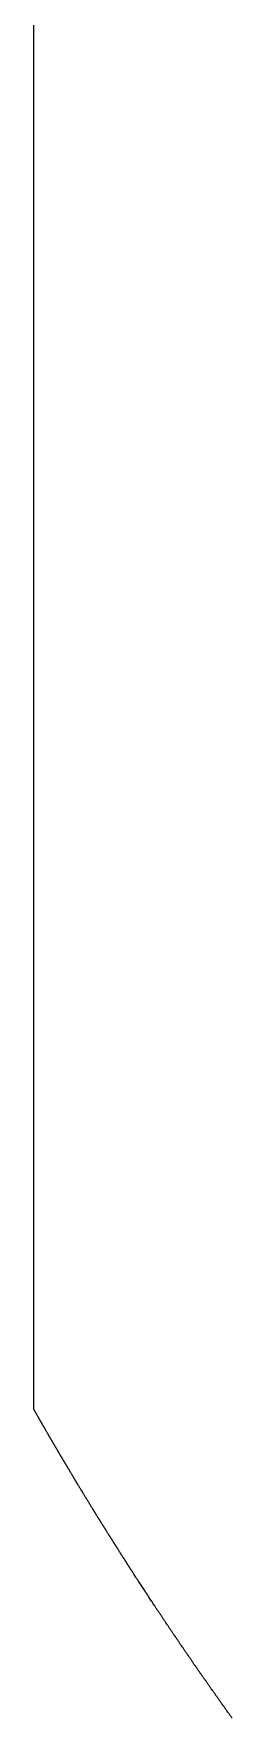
# Model space of a CAD drawing. Header units: millimetres. Extents: x 0 to 2438, y 0 to 1219.
# Drawn here: x 915.91 to 917.3, y 148.73 to 160.54 of the extents above; entities that cross this region are included whole.
import ezdxf

# ---------------------------------------------------------------- set-up
doc = ezdxf.new("R2010")
doc.units = ezdxf.units.MM
doc.layers.add('TEST_CUT_FIRST', color=1, linetype='Continuous')

msp = doc.modelspace()

# ---------------------------------------------------------------- linework, layer by layer
at = {"layer": 'TEST_CUT_FIRST'}
msp.add_lwpolyline([(917.298, 148.729), (917.295, 148.733), (917.292, 148.738), (917.289, 148.742), (917.286, 148.747), (917.282, 148.751), (917.279, 148.756), (917.276, 148.76), (917.273, 148.764), (917.27, 148.769), (917.267, 148.773), (917.263, 148.778), (917.26, 148.782), (917.257, 148.787), (917.254, 148.791), (917.251, 148.796), (917.247, 148.8), (917.244, 148.805), (917.241, 148.809), (917.238, 148.814), (917.235, 148.818), (917.232, 148.822), (917.228, 148.827), (917.225, 148.831), (917.222, 148.836), (917.219, 148.84), (917.216, 148.845), (917.212, 148.849), (917.209, 148.854), (917.206, 148.858), (917.203, 148.863), (917.2, 148.867), (917.197, 148.872), (917.193, 148.876), (917.19, 148.881), (917.187, 148.885), (917.184, 148.889), (917.181, 148.894), (917.178, 148.898), (917.175, 148.903), (917.171, 148.907), (917.168, 148.912), (917.165, 148.916), (917.162, 148.921), (917.159, 148.925), (917.156, 148.93), (917.152, 148.934), (917.149, 148.939), (917.146, 148.943), (917.143, 148.948), (917.14, 148.952), (917.137, 148.957), (917.134, 148.961), (917.13, 148.966), (917.127, 148.97), (917.124, 148.975), (917.121, 148.979), (917.118, 148.984), (917.115, 148.988), (917.112, 148.993), (917.108, 148.997), (917.105, 149.001), (917.102, 149.006), (917.099, 149.01), (917.096, 149.015), (917.093, 149.019), (917.09, 149.024), (917.086, 149.028), (917.083, 149.033), (917.08, 149.037), (917.077, 149.042), (917.074, 149.046), (917.071, 149.051), (917.068, 149.055), (917.065, 149.06), (917.061, 149.064), (917.058, 149.069), (917.055, 149.073), (917.052, 149.078), (917.049, 149.082), (917.046, 149.087), (917.043, 149.091), (917.04, 149.096), (917.037, 149.1), (917.033, 149.105), (917.03, 149.109), (917.027, 149.114), (917.024, 149.118), (917.021, 149.123), (917.018, 149.127), (917.015, 149.132), (917.012, 149.136), (917.009, 149.141), (917.005, 149.146), (917.002, 149.15), (916.999, 149.155), (916.996, 149.159), (916.993, 149.164), (916.99, 149.168), (916.987, 149.173), (916.984, 149.177), (916.981, 149.182), (916.977, 149.186), (916.974, 149.191), (916.971, 149.195), (916.968, 149.2), (916.965, 149.204), (916.962, 149.209), (916.959, 149.213), (916.956, 149.218), (916.953, 149.222), (916.95, 149.227), (916.947, 149.231), (916.943, 149.236), (916.94, 149.24), (916.937, 149.245), (916.934, 149.249), (916.931, 149.254), (916.928, 149.259), (916.925, 149.263), (916.922, 149.268), (916.919, 149.272), (916.916, 149.277), (916.913, 149.281), (916.91, 149.286), (916.907, 149.29), (916.903, 149.295), (916.9, 149.299), (916.897, 149.304), (916.894, 149.308), (916.891, 149.313), (916.888, 149.317), (916.885, 149.322), (916.882, 149.327), (916.879, 149.331), (916.876, 149.336), (916.873, 149.34), (916.87, 149.345), (916.867, 149.349), (916.864, 149.354), (916.861, 149.358), (916.857, 149.363), (916.854, 149.367), (916.851, 149.372), (916.848, 149.377), (916.845, 149.381), (916.842, 149.386), (916.839, 149.39), (916.836, 149.395), (916.833, 149.399), (916.83, 149.404), (916.827, 149.408), (916.824, 149.413), (916.821, 149.417), (916.818, 149.422), (916.815, 149.427), (916.812, 149.431), (916.809, 149.436), (916.806, 149.44), (916.803, 149.445), (916.8, 149.449), (916.797, 149.454), (916.793, 149.458), (916.79, 149.463), (916.787, 149.468), (916.784, 149.472), (916.781, 149.477), (916.778, 149.481), (916.775, 149.486), (916.772, 149.49), (916.769, 149.495), (916.766, 149.5), (916.763, 149.504), (916.76, 149.508), (916.758, 149.512), (916.755, 149.517), (916.751, 149.522), (916.747, 149.529), (916.742, 149.535), (916.738, 149.543), (916.733, 149.55), (916.728, 149.557), (916.723, 149.564), (916.719, 149.571), (916.714, 149.578), (916.71, 149.585), (916.705, 149.592), (916.701, 149.599), (916.696, 149.606), (916.691, 149.613), (916.687, 149.62), (916.682, 149.627), (916.678, 149.634), (916.673, 149.641), (916.669, 149.648), (916.664, 149.655), (916.66, 149.662), (916.655, 149.669), (916.65, 149.676), (916.646, 149.683), (916.641, 149.69), (916.637, 149.696), (916.633, 149.703), (916.628, 149.71), (916.623, 149.718), (916.618, 149.725), (916.613, 149.733), (916.609, 149.74), (916.605, 149.746), (916.603, 149.749), (916.601, 149.752), (916.6, 149.754), (916.599, 149.755), (916.598, 149.757), (916.596, 149.76), (916.594, 149.762), (916.593, 149.765), (916.591, 149.767), (916.589, 149.77), (916.588, 149.772), (916.586, 149.775), (916.585, 149.777), (916.583, 149.779), (916.582, 149.782), (916.58, 149.784), (916.579, 149.787), (916.577, 149.789), (916.576, 149.791), (916.574, 149.794), (916.573, 149.796), (916.571, 149.799), (916.569, 149.801), (916.568, 149.803), (916.566, 149.806), (916.565, 149.808), (916.563, 149.811), (916.562, 149.813), (916.56, 149.815), (916.559, 149.818), (916.557, 149.82), (916.556, 149.823), (916.554, 149.825), (916.552, 149.827), (916.551, 149.83), (916.549, 149.832), (916.548, 149.835), (916.546, 149.837), (916.545, 149.84), (916.543, 149.842), (916.542, 149.844), (916.54, 149.847), (916.539, 149.849), (916.537, 149.852), (916.536, 149.854), (916.534, 149.856), (916.532, 149.859), (916.531, 149.861), (916.529, 149.864), (916.528, 149.866), (916.526, 149.868), (916.525, 149.871), (916.523, 149.873), (916.522, 149.876), (916.52, 149.878), (916.519, 149.88), (916.517, 149.883), (916.516, 149.885), (916.514, 149.888), (916.512, 149.89), (916.511, 149.893), (916.509, 149.895), (916.508, 149.897), (916.506, 149.9), (916.505, 149.902), (916.503, 149.905), (916.502, 149.907), (916.5, 149.909), (916.499, 149.912), (916.497, 149.914), (916.496, 149.917), (916.494, 149.919), (916.493, 149.922), (916.491, 149.924), (916.489, 149.926), (916.488, 149.929), (916.486, 149.931), (916.485, 149.934), (916.483, 149.936), (916.482, 149.938), (916.48, 149.941), (916.479, 149.943), (916.477, 149.946), (916.476, 149.948), (916.474, 149.951), (916.473, 149.953), (916.471, 149.955), (916.47, 149.958), (916.468, 149.96), (916.467, 149.963), (916.465, 149.965), (916.463, 149.967), (916.462, 149.97), (916.46, 149.972), (916.459, 149.975), (916.457, 149.977), (916.456, 149.98), (916.454, 149.982), (916.453, 149.984), (916.451, 149.987), (916.45, 149.989), (916.448, 149.992), (916.447, 149.994), (916.445, 149.997), (916.444, 149.999), (916.442, 150.001), (916.441, 150.004), (916.439, 150.006), (916.438, 150.009), (916.436, 150.011), (916.435, 150.013), (916.433, 150.016), (916.431, 150.018), (916.43, 150.021), (916.428, 150.023), (916.427, 150.026), (916.425, 150.028), (916.424, 150.03), (916.422, 150.033), (916.421, 150.035), (916.419, 150.038), (916.418, 150.04), (916.416, 150.043), (916.415, 150.045), (916.413, 150.047), (916.412, 150.05), (916.41, 150.052), (916.409, 150.055), (916.407, 150.057), (916.406, 150.06), (916.404, 150.062), (916.403, 150.064), (916.401, 150.067), (916.4, 150.069), (916.398, 150.072), (916.397, 150.074), (916.395, 150.077), (916.394, 150.079), (916.392, 150.081), (916.391, 150.084), (916.389, 150.086), (916.388, 150.089), (916.386, 150.091), (916.385, 150.094), (916.383, 150.096), (916.381, 150.098), (916.38, 150.101), (916.378, 150.103), (916.377, 150.106), (916.375, 150.108), (916.374, 150.111), (916.372, 150.113), (916.371, 150.115), (916.369, 150.118), (916.368, 150.12), (916.366, 150.123), (916.365, 150.125), (916.363, 150.128), (916.362, 150.13), (916.36, 150.132), (916.359, 150.135), (916.357, 150.137), (916.356, 150.14), (916.354, 150.142), (916.353, 150.145), (916.351, 150.147), (916.35, 150.149), (916.348, 150.152), (916.347, 150.154), (916.345, 150.157), (916.344, 150.159), (916.342, 150.162), (916.341, 150.164), (916.339, 150.166), (916.338, 150.169), (916.336, 150.171), (916.335, 150.174), (916.333, 150.176), (916.332, 150.179), (916.33, 150.181), (916.329, 150.184), (916.327, 150.186), (916.326, 150.188), (916.324, 150.191), (916.323, 150.193), (916.321, 150.196), (916.32, 150.198), (916.318, 150.201), (916.317, 150.203), (916.316, 150.205), (916.314, 150.207), (916.312, 150.21), (916.31, 150.214), (916.307, 150.219), (916.304, 150.224), (916.301, 150.229), (916.298, 150.234), (916.295, 150.239), (916.292, 150.244), (916.289, 150.249), (916.286, 150.253), (916.283, 150.258), (916.28, 150.263), (916.277, 150.268), (916.274, 150.273), (916.271, 150.277), (916.268, 150.282), (916.265, 150.287), (916.262, 150.292), (916.26, 150.297), (916.257, 150.301), (916.254, 150.306), (916.251, 150.311), (916.248, 150.316), (916.245, 150.321), (916.242, 150.325), (916.239, 150.33), (916.236, 150.335), (916.233, 150.34), (916.23, 150.345), (916.227, 150.35), (916.224, 150.355), (916.221, 150.36), (916.219, 150.364), (916.217, 150.367), (916.215, 150.369), (916.214, 150.371), (916.213, 150.373), (916.212, 150.375), (916.21, 150.378), (916.209, 150.38), (916.207, 150.383), (916.206, 150.385), (916.205, 150.388), (916.203, 150.39), (916.202, 150.392), (916.2, 150.395), (916.199, 150.397), (916.197, 150.399), (916.196, 150.402), (916.195, 150.404), (916.193, 150.406), (916.192, 150.409), (916.19, 150.411), (916.189, 150.413), (916.188, 150.416), (916.186, 150.418), (916.185, 150.421), (916.183, 150.423), (916.182, 150.425), (916.18, 150.428), (916.179, 150.43), (916.178, 150.432), (916.176, 150.435), (916.175, 150.437), (916.173, 150.44), (916.172, 150.442), (916.171, 150.444), (916.169, 150.447), (916.168, 150.449), (916.166, 150.451), (916.165, 150.454), (916.163, 150.456), (916.162, 150.458), (916.161, 150.461), (916.159, 150.463), (916.158, 150.466), (916.156, 150.468), (916.155, 150.47), (916.154, 150.473), (916.152, 150.475), (916.151, 150.477), (916.149, 150.48), (916.148, 150.482), (916.146, 150.484), (916.145, 150.487), (916.144, 150.489), (916.142, 150.492), (916.141, 150.494), (916.139, 150.496), (916.138, 150.499), (916.137, 150.501), (916.135, 150.503), (916.134, 150.506), (916.132, 150.508), (916.131, 150.511), (916.13, 150.513), (916.128, 150.515), (916.127, 150.518), (916.125, 150.52), (916.124, 150.522), (916.123, 150.525), (916.121, 150.527), (916.12, 150.53), (916.118, 150.532), (916.117, 150.534), (916.115, 150.537), (916.114, 150.539), (916.113, 150.541), (916.111, 150.544), (916.11, 150.546), (916.108, 150.549), (916.107, 150.551), (916.106, 150.553), (916.104, 150.556), (916.103, 150.558), (916.101, 150.56), (916.1, 150.563), (916.099, 150.565), (916.097, 150.568), (916.096, 150.57), (916.094, 150.572), (916.093, 150.575), (916.092, 150.577), (916.09, 150.579), (916.089, 150.582), (916.087, 150.584), (916.086, 150.587), (916.085, 150.589), (916.083, 150.591), (916.082, 150.594), (916.08, 150.596), (916.079, 150.598), (916.078, 150.601), (916.076, 150.603), (916.075, 150.606), (916.073, 150.608), (916.072, 150.61), (916.071, 150.613), (916.069, 150.615), (916.068, 150.617), (916.066, 150.62), (916.065, 150.622), (916.064, 150.625), (916.062, 150.627), (916.061, 150.629), (916.06, 150.632), (916.058, 150.634), (916.057, 150.636), (916.055, 150.639), (916.054, 150.641), (916.053, 150.644), (916.051, 150.646), (916.05, 150.648), (916.048, 150.651), (916.047, 150.653), (916.046, 150.656), (916.044, 150.658), (916.043, 150.66), (916.041, 150.663), (916.04, 150.665), (916.039, 150.667), (916.037, 150.67), (916.036, 150.672), (916.034, 150.675), (916.033, 150.677), (916.032, 150.679), (916.03, 150.682), (916.029, 150.684), (916.028, 150.686), (916.026, 150.689), (916.025, 150.691), (916.023, 150.694), (916.022, 150.696), (916.021, 150.698), (916.019, 150.701), (916.018, 150.703), (916.016, 150.706), (916.015, 150.708), (916.014, 150.71), (916.012, 150.713), (916.011, 150.715), (916.01, 150.717), (916.008, 150.72), (916.007, 150.722), (916.005, 150.725), (916.004, 150.727), (916.003, 150.729), (916.001, 150.732), (916, 150.734), (915.998, 150.737), (915.997, 150.739), (915.996, 150.741), (915.994, 150.744), (915.993, 150.746), (915.992, 150.748), (915.99, 150.751), (915.989, 150.753), (915.987, 150.756), (915.986, 150.758), (915.985, 150.76), (915.983, 150.763), (915.982, 150.765), (915.981, 150.768), (915.979, 150.77), (915.978, 150.772), (915.976, 150.775), (915.975, 150.777), (915.974, 150.78), (915.972, 150.782), (915.971, 150.784), (915.969, 150.787), (915.968, 150.789), (915.967, 150.791), (915.965, 150.794), (915.964, 150.796), (915.963, 150.799), (915.961, 150.801), (915.96, 150.803), (915.958, 150.806), (915.957, 150.808), (915.956, 150.811), (915.954, 150.813), (915.953, 150.815), (915.952, 150.818), (915.95, 150.82), (915.949, 150.823), (915.948, 150.825), (915.946, 150.827), (915.945, 150.83), (915.943, 150.832), (915.942, 150.835), (915.941, 150.837), (915.939, 150.839), (915.938, 150.842), (915.937, 150.844), (915.935, 150.847), (915.934, 150.849), (915.932, 150.851), (915.931, 150.854), (915.93, 150.856), (915.928, 150.858), (915.927, 150.861), (915.926, 150.863), (915.924, 150.866), (915.923, 150.868), (915.922, 150.87), (915.92, 150.873), (915.919, 150.875), (915.917, 150.878), (915.916, 150.88), (915.915, 150.882), (915.913, 150.885), (915.912, 150.887), (915.911, 150.89), (915.909, 150.892), (915.908, 150.894), (915.907, 150.897), (915.907, 171.492)], dxfattribs=at)

doc.saveas('drawing.dxf')
